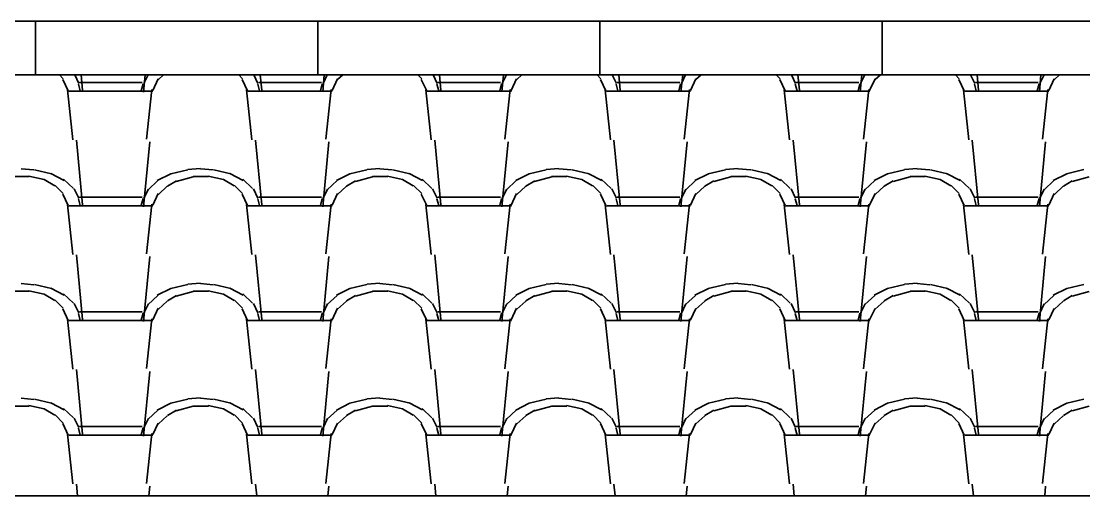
# Model space of a CAD drawing. Header units: millimetres. Extents: x -80011 to -57758, y -11017 to -3441.
# Drawn here: x -62472 to -60891, y -7942 to -7236 of the extents above; entities that cross this region are included whole.
import ezdxf

# ---------------------------------------------------------------- set-up
doc = ezdxf.new("R2010")
doc.units = ezdxf.units.MM
doc.layers.add('A-COB-___-___-EXI', color=250, linetype='Continuous', lineweight=35)

msp = doc.modelspace()

# ---------------------------------------------------------------- linework, layer by layer
at = {"layer": 'A-COB-___-___-EXI'}
for p, q in [((-62870.8, -7235.7), (-62450.8, -7235.7)), ((-62450.8, -7315.7), (-62450.8, -7235.7)), ((-62450.8, -7235.7), (-62030.8, -7235.7)), ((-62030.8, -7315.7), (-62030.8, -7235.7)), ((-62030.8, -7235.7), (-61610.8, -7235.7)), ((-61610.8, -7315.7), (-61610.8, -7235.7)), ((-61610.8, -7235.7), (-61190.8, -7235.7)), ((-61190.8, -7315.7), (-61190.8, -7235.7)), ((-61190.8, -7235.7), (-60770.8, -7235.7)), ((-59090.8, -7315.7), (-63470.5, -7315.7)), ((-63470.5, -7942), (-59332.8, -7942))]:
    msp.add_line(p, q, dxfattribs=at)
at = {"layer": 'A-COB-___-___-EXI', "linetype": 'Continuous'}
for p, q in [((-62415.2, -7315.7), (-62409.5, -7321.4)), ((-62392.6, -7315.7), (-62386.5, -7328.2)), ((-62382.9, -7315.7), (-62380.8, -7338.3)), ((-62290.2, -7341.1), (-62287.8, -7315.7)), ((-62289.6, -7328.5), (-62283.4, -7315.7)), ((-62283.3, -7315.9), (-62283.2, -7315.7)), ((-62276.2, -7338.6), (-62268.2, -7321.6)), ((-62268, -7322.6), (-62260.3, -7315.7)), ((-62148.5, -7315.7), (-62142.8, -7321.5)), ((-62125.9, -7315.7), (-62119.8, -7328.2)), ((-62116.3, -7315.7), (-62114.1, -7338.3)), ((-62023.5, -7341), (-62021.1, -7315.7)), ((-62022.9, -7328.5), (-62016.7, -7315.7)), ((-62016.6, -7315.9), (-62016.5, -7315.7)), ((-62009.5, -7338.6), (-62001.5, -7321.6)), ((-62001.3, -7322.6), (-61993.6, -7315.7)), ((-61881.9, -7315.7), (-61876.1, -7321.5)), ((-61859.2, -7315.7), (-61853.1, -7328.2)), ((-61849.6, -7315.7), (-61847.4, -7338.3)), ((-61756.9, -7341), (-61754.4, -7315.7)), ((-61756.2, -7328.5), (-61750, -7315.7)), ((-61749.9, -7315.9), (-61749.8, -7315.7)), ((-61742.8, -7338.6), (-61734.8, -7321.6)), ((-61734.6, -7322.6), (-61726.9, -7315.7)), ((-61615.2, -7315.7), (-61609.4, -7321.5)), ((-61592.5, -7315.7), (-61586.4, -7328.2)), ((-61582.9, -7315.7), (-61580.7, -7338.3)), ((-61490.2, -7341), (-61487.7, -7315.7)), ((-61489.5, -7328.5), (-61483.3, -7315.7)), ((-61483.2, -7315.9), (-61483.1, -7315.7)), ((-61476.1, -7338.7), (-61468.1, -7321.6)), ((-61467.9, -7322.6), (-61460.2, -7315.7)), ((-61348.5, -7315.7), (-61342.7, -7321.5)), ((-61325.8, -7315.7), (-61319.7, -7328.2)), ((-61316.2, -7315.7), (-61314, -7338.3)), ((-61223.5, -7341), (-61221.1, -7315.7)), ((-61222.8, -7328.5), (-61216.6, -7315.7)), ((-61216.6, -7315.9), (-61216.4, -7315.7)), ((-61209.4, -7338.7), (-61201.4, -7321.6)), ((-61201.2, -7322.6), (-61193.5, -7315.7)), ((-61081.8, -7315.7), (-61076, -7321.5)), ((-61059.1, -7315.7), (-61053, -7328.2)), ((-61049.6, -7315.7), (-61047.4, -7338.3)), ((-60956.8, -7341), (-60954.4, -7315.7)), ((-60956.1, -7328.6), (-60949.9, -7315.7)), ((-60949.9, -7315.9), (-60949.7, -7315.7)), ((-60942.7, -7338.7), (-60934.7, -7321.6)), ((-60934.5, -7322.6), (-60926.8, -7315.7)), ((-62410.1, -7322.3), (-62402.1, -7339.4)), ((-62386.9, -7329.2), (-62384.2, -7339.4)), ((-62385.4, -7326.9), (-62338.8, -7326.9)), ((-62338.8, -7326.9), (-62292.1, -7326.9)), ((-62293.4, -7339.1), (-62290.8, -7328.8)), ((-62285.6, -7411.3), (-62277.6, -7337.1)), ((-62143.4, -7322.3), (-62135.4, -7339.4)), ((-62120.2, -7329.2), (-62117.5, -7339.4)), ((-62118.7, -7326.9), (-62072.1, -7326.9)), ((-62072.1, -7326.9), (-62025.4, -7326.9)), ((-62026.7, -7339.1), (-62024.1, -7328.8)), ((-62018.9, -7411.4), (-62010.9, -7337.1)), ((-61876.7, -7322.3), (-61868.7, -7339.4)), ((-61853.5, -7329.2), (-61850.8, -7339.4)), ((-61852, -7326.9), (-61805.4, -7326.9)), ((-61805.4, -7326.9), (-61758.7, -7326.9)), ((-61760, -7339.1), (-61757.4, -7328.8)), ((-61752.2, -7411.4), (-61744.2, -7337.1)), ((-61610, -7322.3), (-61602, -7339.4)), ((-61586.8, -7329.2), (-61584.1, -7339.4)), ((-61585.3, -7326.9), (-61538.7, -7326.9)), ((-61538.7, -7326.9), (-61492, -7326.9)), ((-61493.3, -7339.1), (-61490.7, -7328.8)), ((-61485.5, -7411.4), (-61477.5, -7337.1)), ((-61343.3, -7322.3), (-61335.3, -7339.4)), ((-61320.1, -7329.2), (-61317.4, -7339.4)), ((-61318.6, -7326.9), (-61272, -7326.9)), ((-61272, -7326.9), (-61225.3, -7326.9)), ((-61226.6, -7339.1), (-61224, -7328.8)), ((-61218.7, -7411.4), (-61210.7, -7337.1)), ((-61076.6, -7322.3), (-61068.6, -7339.4)), ((-61053.4, -7329.2), (-61050.7, -7339.4)), ((-61051.9, -7326.9), (-61005.3, -7326.9)), ((-61005.3, -7326.9), (-60958.6, -7326.9)), ((-60959.9, -7339.1), (-60957.3, -7328.9)), ((-60952, -7411.4), (-60944, -7337.2)), ((-62403.4, -7337.9), (-62395.4, -7412.2)), ((-62401.4, -7339.7), (-62384.1, -7339.7)), ((-62384.3, -7339.7), (-62338.9, -7339.7)), ((-62338.9, -7339.7), (-62293.6, -7339.7)), ((-62293.4, -7339.7), (-62276.1, -7339.7)), ((-62136.7, -7337.9), (-62128.7, -7412.2)), ((-62134.7, -7339.7), (-62117.4, -7339.7)), ((-62117.6, -7339.7), (-62072.2, -7339.7)), ((-62072.2, -7339.7), (-62026.9, -7339.7)), ((-62026.7, -7339.7), (-62009.4, -7339.7)), ((-61870, -7337.9), (-61862, -7412.2)), ((-61868, -7339.7), (-61850.7, -7339.7)), ((-61850.9, -7339.7), (-61805.5, -7339.7)), ((-61805.5, -7339.7), (-61760.2, -7339.7)), ((-61760, -7339.7), (-61742.7, -7339.7)), ((-61603.2, -7337.9), (-61595.2, -7412.2)), ((-61601.3, -7339.7), (-61584, -7339.7)), ((-61584.2, -7339.7), (-61538.8, -7339.7)), ((-61538.8, -7339.7), (-61493.5, -7339.7)), ((-61493.3, -7339.7), (-61476, -7339.7)), ((-61336.5, -7337.9), (-61328.5, -7412.2)), ((-61334.6, -7339.7), (-61317.3, -7339.7)), ((-61317.5, -7339.7), (-61272.1, -7339.7)), ((-61272.1, -7339.7), (-61226.8, -7339.7)), ((-61226.6, -7339.7), (-61209.3, -7339.7)), ((-61069.8, -7338), (-61061.8, -7412.2)), ((-61067.9, -7339.7), (-61050.6, -7339.7)), ((-61050.8, -7339.7), (-61005.4, -7339.7)), ((-61005.4, -7339.7), (-60960.1, -7339.7)), ((-60959.9, -7339.7), (-60942.6, -7339.7)), ((-62390.1, -7412.6), (-62380.8, -7509)), ((-62290.2, -7511.8), (-62280.9, -7415.3)), ((-62123.4, -7412.6), (-62114.1, -7509)), ((-62023.5, -7511.8), (-62014.2, -7415.3)), ((-61856.7, -7412.6), (-61847.4, -7509)), ((-61756.9, -7511.8), (-61747.5, -7415.3)), ((-61590.1, -7412.6), (-61580.7, -7509)), ((-61490.2, -7511.8), (-61480.9, -7415.3)), ((-61323.4, -7412.6), (-61314, -7509.1)), ((-61223.5, -7511.8), (-61214.2, -7415.3)), ((-61056.7, -7412.6), (-61047.4, -7509.1)), ((-60956.8, -7511.7), (-60947.5, -7415.3)), ((-62472, -7455.4), (-62453.3, -7457.1)), ((-62452.3, -7456.7), (-62426.9, -7462.6)), ((-62428.3, -7462.4), (-62408.3, -7472.7)), ((-62269.6, -7472.9), (-62249.6, -7462.7)), ((-62249.7, -7462.6), (-62224.3, -7456.7)), ((-62224.2, -7456.4), (-62205.6, -7454.7)), ((-62205.3, -7455.4), (-62186.6, -7457.1)), ((-62185.6, -7456.7), (-62160.3, -7462.6)), ((-62161.6, -7462.4), (-62141.6, -7472.7)), ((-62002.9, -7472.9), (-61982.9, -7462.7)), ((-61983, -7462.6), (-61957.6, -7456.7)), ((-61957.5, -7456.4), (-61938.9, -7454.7)), ((-61938.6, -7455.4), (-61919.9, -7457.1)), ((-61918.9, -7456.7), (-61893.6, -7462.6)), ((-61894.9, -7462.4), (-61874.9, -7472.7)), ((-61736.2, -7472.9), (-61716.2, -7462.7)), ((-61716.3, -7462.6), (-61690.9, -7456.7)), ((-61690.8, -7456.4), (-61672.2, -7454.7)), ((-61671.9, -7455.4), (-61653.2, -7457.1)), ((-61652.2, -7456.7), (-61626.9, -7462.6)), ((-61628.2, -7462.4), (-61608.2, -7472.7)), ((-61469.5, -7472.9), (-61449.5, -7462.7)), ((-61449.6, -7462.6), (-61424.2, -7456.7)), ((-61424.1, -7456.4), (-61405.5, -7454.7)), ((-61405.2, -7455.4), (-61386.5, -7457.1)), ((-61385.5, -7456.7), (-61360.2, -7462.6)), ((-61361.5, -7462.4), (-61341.5, -7472.7)), ((-61202.8, -7472.9), (-61182.8, -7462.7)), ((-61182.9, -7462.6), (-61157.5, -7456.7)), ((-61157.4, -7456.4), (-61138.8, -7454.7)), ((-61138.5, -7455.4), (-61119.8, -7457.1)), ((-61118.8, -7456.7), (-61093.5, -7462.6)), ((-61094.8, -7462.4), (-61074.8, -7472.7)), ((-60936.1, -7472.9), (-60916.1, -7462.7)), ((-60916.2, -7462.6), (-60890.8, -7456.6)), ((-62482.8, -7466.9), (-62460.1, -7466.9)), ((-62460.6, -7466.2), (-62437.9, -7471.3)), ((-62438, -7471.3), (-62422, -7480.6)), ((-62409, -7470.8), (-62394.4, -7484.5)), ((-62283.3, -7486.6), (-62268.7, -7472.9)), ((-62254.6, -7481), (-62241.2, -7473.3)), ((-62241.4, -7474.2), (-62216, -7467.3)), ((-62216.1, -7466.9), (-62193.4, -7466.9)), ((-62193.9, -7466.2), (-62171.2, -7471.3)), ((-62171.3, -7471.3), (-62155.3, -7480.7)), ((-62142.3, -7470.8), (-62127.7, -7484.5)), ((-62016.6, -7486.6), (-62002, -7472.9)), ((-61987.9, -7481), (-61974.5, -7473.3)), ((-61974.7, -7474.2), (-61949.3, -7467.3)), ((-61949.4, -7466.9), (-61926.7, -7466.9)), ((-61927.2, -7466.2), (-61904.5, -7471.3)), ((-61904.6, -7471.3), (-61888.6, -7480.7)), ((-61875.6, -7470.8), (-61861, -7484.5)), ((-61749.9, -7486.6), (-61735.3, -7472.9)), ((-61721.2, -7481), (-61707.8, -7473.3)), ((-61708, -7474.2), (-61682.6, -7467.3)), ((-61682.7, -7466.9), (-61660, -7466.9)), ((-61660.5, -7466.2), (-61637.8, -7471.3)), ((-61637.9, -7471.3), (-61621.9, -7480.7)), ((-61608.9, -7470.9), (-61594.3, -7484.5)), ((-61483.2, -7486.6), (-61468.6, -7472.9)), ((-61454.5, -7481), (-61441.2, -7473.3)), ((-61441.3, -7474.2), (-61415.9, -7467.3)), ((-61416, -7466.9), (-61393.3, -7466.9)), ((-61393.8, -7466.2), (-61371.1, -7471.3)), ((-61371.2, -7471.3), (-61355.2, -7480.7)), ((-61342.2, -7470.9), (-61327.5, -7484.5)), ((-61216.6, -7486.6), (-61201.9, -7472.9)), ((-61187.8, -7481), (-61174.5, -7473.3)), ((-61174.6, -7474.2), (-61149.2, -7467.3)), ((-61149.3, -7466.9), (-61126.6, -7466.9)), ((-61127.1, -7466.2), (-61104.4, -7471.3)), ((-61104.5, -7471.3), (-61088.5, -7480.7)), ((-61075.5, -7470.9), (-61060.8, -7484.5)), ((-60949.9, -7486.6), (-60935.2, -7472.9)), ((-60921.1, -7481), (-60907.8, -7473.3)), ((-60907.9, -7474.2), (-60882.5, -7467.3)), ((-62421.5, -7480.2), (-62409.5, -7492.2)), ((-62410.1, -7493), (-62402.1, -7510.1)), ((-62393.2, -7485.2), (-62386.5, -7498.9)), ((-62289.6, -7499.3), (-62282.9, -7485.6)), ((-62276.2, -7509.4), (-62268.2, -7492.3)), ((-62268, -7493.4), (-62254.7, -7481.4)), ((-62154.8, -7480.2), (-62142.8, -7492.2)), ((-62143.4, -7493), (-62135.4, -7510.1)), ((-62126.5, -7485.2), (-62119.8, -7498.9)), ((-62022.9, -7499.3), (-62016.2, -7485.6)), ((-62009.5, -7509.4), (-62001.5, -7492.3)), ((-62001.3, -7493.4), (-61988, -7481.4)), ((-61888.1, -7480.2), (-61876.1, -7492.2)), ((-61876.7, -7493.1), (-61868.7, -7510.1)), ((-61859.8, -7485.2), (-61853.1, -7498.9)), ((-61756.2, -7499.3), (-61749.6, -7485.6)), ((-61742.8, -7509.4), (-61734.8, -7492.3)), ((-61734.6, -7493.4), (-61721.3, -7481.4)), ((-61621.4, -7480.3), (-61609.4, -7492.2)), ((-61610, -7493.1), (-61602, -7510.1)), ((-61593.1, -7485.3), (-61586.4, -7498.9)), ((-61489.5, -7499.3), (-61482.9, -7485.6)), ((-61476.1, -7509.4), (-61468.1, -7492.3)), ((-61467.9, -7493.4), (-61454.6, -7481.4)), ((-61354.7, -7480.3), (-61342.7, -7492.2)), ((-61343.3, -7493.1), (-61335.3, -7510.1)), ((-61326.4, -7485.3), (-61319.7, -7498.9)), ((-61222.8, -7499.3), (-61216.2, -7485.6)), ((-61209.4, -7509.4), (-61201.4, -7492.3)), ((-61201.2, -7493.4), (-61187.9, -7481.4)), ((-61088, -7480.3), (-61076, -7492.2)), ((-61076.6, -7493.1), (-61068.6, -7510.1)), ((-61059.7, -7485.3), (-61053, -7498.9)), ((-60956.2, -7499.3), (-60949.5, -7485.6)), ((-60942.7, -7509.4), (-60934.7, -7492.3)), ((-60934.5, -7493.4), (-60921.2, -7481.4)), ((-62403.4, -7508.6), (-62395.4, -7582.9)), ((-62401.4, -7510.4), (-62384.1, -7510.4)), ((-62386.9, -7499.9), (-62384.2, -7510.2)), ((-62385.4, -7497.6), (-62338.8, -7497.6)), ((-62384.3, -7510.4), (-62338.9, -7510.4)), ((-62338.9, -7510.4), (-62293.6, -7510.4)), ((-62338.8, -7497.6), (-62292.1, -7497.6)), ((-62293.4, -7509.8), (-62290.8, -7499.6)), ((-62293.4, -7510.4), (-62276.1, -7510.4)), ((-62285.6, -7582.1), (-62277.6, -7507.8)), ((-62136.7, -7508.6), (-62128.7, -7582.9)), ((-62134.7, -7510.4), (-62117.4, -7510.4)), ((-62120.2, -7499.9), (-62117.5, -7510.2)), ((-62118.7, -7497.6), (-62072.1, -7497.6)), ((-62117.6, -7510.4), (-62072.2, -7510.4)), ((-62072.2, -7510.4), (-62026.9, -7510.4)), ((-62072.1, -7497.6), (-62025.4, -7497.6)), ((-62026.7, -7509.8), (-62024.1, -7499.6)), ((-62026.7, -7510.4), (-62009.4, -7510.4)), ((-62018.9, -7582.1), (-62010.9, -7507.8)), ((-61870, -7508.7), (-61862, -7582.9)), ((-61868, -7510.4), (-61850.7, -7510.4)), ((-61853.5, -7499.9), (-61850.8, -7510.2)), ((-61852, -7497.6), (-61805.4, -7497.6)), ((-61850.9, -7510.4), (-61805.5, -7510.4)), ((-61805.5, -7510.4), (-61760.2, -7510.4)), ((-61805.4, -7497.6), (-61758.7, -7497.6)), ((-61760, -7509.8), (-61757.4, -7499.6)), ((-61760, -7510.4), (-61742.7, -7510.4)), ((-61752.2, -7582.1), (-61744.2, -7507.8)), ((-61603.2, -7508.7), (-61595.2, -7582.9)), ((-61601.3, -7510.4), (-61584, -7510.4)), ((-61586.8, -7499.9), (-61584.1, -7510.2)), ((-61585.3, -7497.6), (-61538.7, -7497.6)), ((-61584.2, -7510.4), (-61538.8, -7510.4)), ((-61538.8, -7510.4), (-61493.5, -7510.4)), ((-61538.7, -7497.6), (-61492, -7497.6)), ((-61493.3, -7509.8), (-61490.7, -7499.6)), ((-61493.3, -7510.4), (-61476, -7510.4)), ((-61485.5, -7582.1), (-61477.5, -7507.9)), ((-61336.5, -7508.7), (-61328.5, -7583)), ((-61334.6, -7510.4), (-61317.3, -7510.4)), ((-61320.1, -7499.9), (-61317.4, -7510.2)), ((-61318.6, -7497.6), (-61272, -7497.6)), ((-61317.5, -7510.4), (-61272.1, -7510.4)), ((-61272.1, -7510.4), (-61226.8, -7510.4)), ((-61272, -7497.6), (-61225.3, -7497.6)), ((-61226.6, -7509.8), (-61224, -7499.6)), ((-61226.6, -7510.4), (-61209.3, -7510.4)), ((-61218.7, -7582.1), (-61210.7, -7507.9)), ((-61069.8, -7508.7), (-61061.8, -7583)), ((-61067.9, -7510.4), (-61050.6, -7510.4)), ((-61053.4, -7499.9), (-61050.7, -7510.2)), ((-61051.9, -7497.6), (-61005.3, -7497.6)), ((-61050.8, -7510.4), (-61005.4, -7510.4)), ((-61005.4, -7510.4), (-60960.1, -7510.4)), ((-61005.3, -7497.6), (-60958.6, -7497.6)), ((-60959.9, -7509.8), (-60957.3, -7499.6)), ((-60959.9, -7510.4), (-60942.6, -7510.4)), ((-60952, -7582.2), (-60944, -7507.9)), ((-62390.1, -7583.3), (-62380.8, -7679.8)), ((-62290.2, -7682.5), (-62280.9, -7586.1)), ((-62123.4, -7583.3), (-62114.1, -7679.8)), ((-62023.5, -7682.5), (-62014.2, -7586.1)), ((-61856.7, -7583.3), (-61847.4, -7679.8)), ((-61756.9, -7682.5), (-61747.5, -7586)), ((-61590.1, -7583.3), (-61580.7, -7679.8)), ((-61490.2, -7682.5), (-61480.9, -7586)), ((-61323.4, -7583.3), (-61314, -7679.8)), ((-61223.5, -7682.5), (-61214.2, -7586)), ((-61056.7, -7583.3), (-61047.4, -7679.8)), ((-60956.8, -7682.5), (-60947.5, -7586)), ((-62482.8, -7637.6), (-62460.1, -7637.6)), ((-62472, -7626.2), (-62453.3, -7627.9)), ((-62460.6, -7636.9), (-62437.9, -7642)), ((-62452.3, -7627.4), (-62426.9, -7633.4)), ((-62428.3, -7633.2), (-62408.3, -7643.4)), ((-62269.6, -7643.6), (-62249.6, -7633.4)), ((-62249.7, -7633.4), (-62224.3, -7627.4)), ((-62224.2, -7627.1), (-62205.6, -7625.4)), ((-62216.1, -7637.6), (-62193.4, -7637.6)), ((-62205.3, -7626.2), (-62186.6, -7627.9)), ((-62193.9, -7636.9), (-62171.2, -7642)), ((-62185.6, -7627.4), (-62160.2, -7633.4)), ((-62161.6, -7633.2), (-62141.6, -7643.4)), ((-62002.9, -7643.6), (-61982.9, -7633.4)), ((-61983, -7633.4), (-61957.6, -7627.4)), ((-61957.5, -7627.1), (-61938.9, -7625.4)), ((-61949.4, -7637.6), (-61926.7, -7637.6)), ((-61938.6, -7626.2), (-61919.9, -7627.9)), ((-61927.2, -7636.9), (-61904.5, -7642)), ((-61918.9, -7627.4), (-61893.5, -7633.4)), ((-61894.9, -7633.2), (-61874.9, -7643.4)), ((-61736.2, -7643.6), (-61716.2, -7633.4)), ((-61716.3, -7633.4), (-61690.9, -7627.4)), ((-61690.8, -7627.1), (-61672.2, -7625.4)), ((-61682.7, -7637.6), (-61660, -7637.6)), ((-61671.9, -7626.2), (-61653.2, -7627.9)), ((-61660.5, -7636.9), (-61637.8, -7642)), ((-61652.2, -7627.4), (-61626.9, -7633.4)), ((-61628.2, -7633.2), (-61608.2, -7643.4)), ((-61469.5, -7643.6), (-61449.5, -7633.4)), ((-61449.6, -7633.4), (-61424.2, -7627.4)), ((-61424.1, -7627.1), (-61405.5, -7625.4)), ((-61416, -7637.6), (-61393.3, -7637.6)), ((-61405.2, -7626.2), (-61386.5, -7627.9)), ((-61393.8, -7636.9), (-61371.1, -7642)), ((-61385.5, -7627.4), (-61360.2, -7633.4)), ((-61361.5, -7633.2), (-61341.5, -7643.4)), ((-61202.8, -7643.6), (-61182.8, -7633.4)), ((-61182.8, -7633.4), (-61157.5, -7627.4)), ((-61157.4, -7627.1), (-61138.8, -7625.4)), ((-61149.3, -7637.6), (-61126.6, -7637.6)), ((-61138.5, -7626.2), (-61119.8, -7627.9)), ((-61127.1, -7636.9), (-61104.4, -7642)), ((-61118.8, -7627.4), (-61093.5, -7633.4)), ((-61094.8, -7633.2), (-61074.8, -7643.4)), ((-60936.1, -7643.6), (-60916.1, -7633.4)), ((-60916.1, -7633.4), (-60890.8, -7627.4)), ((-62438, -7642), (-62422, -7651.4)), ((-62421.5, -7651), (-62409.5, -7662.9)), ((-62409, -7641.6), (-62394.4, -7655.2)), ((-62283.3, -7657.3), (-62268.7, -7643.7)), ((-62268, -7664.1), (-62254.7, -7652.2)), ((-62254.6, -7651.7), (-62241.2, -7644)), ((-62241.4, -7644.9), (-62216, -7638.1)), ((-62171.3, -7642), (-62155.3, -7651.4)), ((-62154.8, -7651), (-62142.8, -7662.9)), ((-62142.3, -7641.6), (-62127.7, -7655.2)), ((-62016.6, -7657.3), (-62002, -7643.7)), ((-62001.3, -7664.1), (-61988, -7652.2)), ((-61987.9, -7651.7), (-61974.5, -7644.1)), ((-61974.7, -7644.9), (-61949.3, -7638.1)), ((-61904.6, -7642), (-61888.6, -7651.4)), ((-61888.1, -7651), (-61876.1, -7662.9)), ((-61875.6, -7641.6), (-61861, -7655.2)), ((-61749.9, -7657.3), (-61735.3, -7643.7)), ((-61734.6, -7664.1), (-61721.3, -7652.2)), ((-61721.2, -7651.7), (-61707.9, -7644.1)), ((-61708, -7644.9), (-61682.6, -7638.1)), ((-61637.9, -7642), (-61621.9, -7651.4)), ((-61621.4, -7651), (-61609.4, -7662.9)), ((-61608.9, -7641.6), (-61594.3, -7655.2)), ((-61483.3, -7657.3), (-61468.6, -7643.7)), ((-61467.9, -7664.1), (-61454.6, -7652.2)), ((-61454.5, -7651.7), (-61441.2, -7644.1)), ((-61441.3, -7644.9), (-61415.9, -7638.1)), ((-61371.2, -7642), (-61355.2, -7651.4)), ((-61354.7, -7651), (-61342.7, -7662.9)), ((-61342.2, -7641.6), (-61327.6, -7655.3)), ((-61216.6, -7657.3), (-61201.9, -7643.7)), ((-61201.2, -7664.1), (-61187.9, -7652.2)), ((-61187.8, -7651.7), (-61174.5, -7644.1)), ((-61174.6, -7644.9), (-61149.2, -7638.1)), ((-61104.5, -7642), (-61088.5, -7651.4)), ((-61088, -7651), (-61076, -7663)), ((-61075.5, -7641.6), (-61060.8, -7655.3)), ((-60949.9, -7657.3), (-60935.2, -7643.7)), ((-60934.5, -7664.1), (-60921.2, -7652.2)), ((-60921.1, -7651.7), (-60907.8, -7644.1)), ((-60907.9, -7644.9), (-60882.5, -7638.1)), ((-62410.1, -7663.8), (-62402.1, -7680.9)), ((-62393.2, -7656), (-62386.5, -7669.6)), ((-62385.4, -7668.4), (-62338.8, -7668.4)), ((-62338.8, -7668.4), (-62292.1, -7668.4)), ((-62289.6, -7670), (-62282.9, -7656.3)), ((-62276.2, -7680.1), (-62268.2, -7663)), ((-62143.4, -7663.8), (-62135.4, -7680.9)), ((-62126.5, -7656), (-62119.8, -7669.6)), ((-62118.7, -7668.4), (-62072.1, -7668.4)), ((-62072.1, -7668.4), (-62025.4, -7668.4)), ((-62022.9, -7670), (-62016.2, -7656.3)), ((-62009.5, -7680.1), (-62001.5, -7663)), ((-61876.7, -7663.8), (-61868.7, -7680.9)), ((-61859.8, -7656), (-61853.1, -7669.6)), ((-61852, -7668.4), (-61805.4, -7668.4)), ((-61805.4, -7668.4), (-61758.7, -7668.4)), ((-61756.2, -7670), (-61749.6, -7656.4)), ((-61742.8, -7680.1), (-61734.8, -7663)), ((-61610, -7663.8), (-61602, -7680.9)), ((-61593.1, -7656), (-61586.4, -7669.6)), ((-61585.3, -7668.4), (-61538.7, -7668.4)), ((-61538.7, -7668.4), (-61492, -7668.4)), ((-61489.5, -7670), (-61482.9, -7656.4)), ((-61476.1, -7680.1), (-61468.1, -7663.1)), ((-61343.3, -7663.8), (-61335.3, -7680.9)), ((-61326.4, -7656), (-61319.7, -7669.7)), ((-61318.6, -7668.4), (-61272, -7668.4)), ((-61272, -7668.4), (-61225.3, -7668.4)), ((-61222.8, -7670), (-61216.2, -7656.4)), ((-61209.4, -7680.1), (-61201.4, -7663.1)), ((-61076.6, -7663.8), (-61068.6, -7680.9)), ((-61059.7, -7656), (-61053, -7669.7)), ((-61051.9, -7668.4), (-61005.3, -7668.4)), ((-61005.3, -7668.4), (-60958.6, -7668.4)), ((-60956.2, -7670), (-60949.5, -7656.4)), ((-60942.7, -7680.1), (-60934.7, -7663.1)), ((-62403.4, -7679.4), (-62395.4, -7753.6)), ((-62401.4, -7681.2), (-62384.1, -7681.2)), ((-62386.9, -7670.6), (-62384.2, -7680.9)), ((-62384.3, -7681.2), (-62338.9, -7681.2)), ((-62338.9, -7681.2), (-62293.6, -7681.2)), ((-62293.4, -7680.5), (-62290.8, -7670.3)), ((-62293.4, -7681.2), (-62276.1, -7681.2)), ((-62285.6, -7752.8), (-62277.6, -7678.5)), ((-62136.7, -7679.4), (-62128.7, -7753.7)), ((-62134.7, -7681.2), (-62117.4, -7681.2)), ((-62120.2, -7670.7), (-62117.5, -7680.9)), ((-62117.6, -7681.2), (-62072.2, -7681.2)), ((-62072.2, -7681.2), (-62026.9, -7681.2)), ((-62026.7, -7680.6), (-62024.1, -7670.3)), ((-62026.7, -7681.2), (-62009.4, -7681.2)), ((-62018.9, -7752.8), (-62010.9, -7678.6)), ((-61870, -7679.4), (-61862, -7753.7)), ((-61868, -7681.2), (-61850.7, -7681.2)), ((-61853.5, -7670.7), (-61850.8, -7680.9)), ((-61850.9, -7681.2), (-61805.5, -7681.2)), ((-61805.5, -7681.2), (-61760.2, -7681.2)), ((-61760, -7680.6), (-61757.4, -7670.3)), ((-61760, -7681.2), (-61742.7, -7681.2)), ((-61752.2, -7752.9), (-61744.2, -7678.6)), ((-61603.2, -7679.4), (-61595.2, -7753.7)), ((-61601.3, -7681.2), (-61584, -7681.2)), ((-61586.8, -7670.7), (-61584.1, -7680.9)), ((-61584.2, -7681.2), (-61538.8, -7681.2)), ((-61538.8, -7681.2), (-61493.5, -7681.2)), ((-61493.3, -7680.6), (-61490.7, -7670.3)), ((-61493.3, -7681.2), (-61476, -7681.2)), ((-61485.5, -7752.9), (-61477.5, -7678.6)), ((-61336.5, -7679.4), (-61328.5, -7753.7)), ((-61334.6, -7681.2), (-61317.3, -7681.2)), ((-61320.1, -7670.7), (-61317.4, -7680.9)), ((-61317.5, -7681.2), (-61272.1, -7681.2)), ((-61272.1, -7681.2), (-61226.8, -7681.2)), ((-61226.6, -7680.6), (-61224, -7670.3)), ((-61226.6, -7681.2), (-61209.3, -7681.2)), ((-61218.7, -7752.9), (-61210.7, -7678.6)), ((-61069.8, -7679.4), (-61061.8, -7753.7)), ((-61067.9, -7681.2), (-61050.6, -7681.2)), ((-61053.4, -7670.7), (-61050.7, -7680.9)), ((-61050.8, -7681.2), (-61005.4, -7681.2)), ((-61005.4, -7681.2), (-60960.1, -7681.2)), ((-60959.9, -7680.6), (-60957.3, -7670.3)), ((-60959.9, -7681.2), (-60942.6, -7681.2)), ((-60952, -7752.9), (-60944, -7678.6)), ((-62390.1, -7754), (-62380.8, -7850.5)), ((-62290.2, -7853.3), (-62280.9, -7756.8)), ((-62123.4, -7754), (-62114.1, -7850.5)), ((-62023.5, -7853.3), (-62014.2, -7756.8)), ((-61856.7, -7754), (-61847.4, -7850.5)), ((-61756.9, -7853.2), (-61747.5, -7756.8)), ((-61590.1, -7754.1), (-61580.7, -7850.5)), ((-61490.2, -7853.2), (-61480.9, -7756.8)), ((-61323.4, -7754.1), (-61314, -7850.5)), ((-61223.5, -7853.2), (-61214.2, -7756.8)), ((-61056.7, -7754.1), (-61047.4, -7850.5)), ((-60956.8, -7853.2), (-60947.5, -7756.8)), ((-62482.8, -7808.4), (-62460.1, -7808.4)), ((-62472, -7796.9), (-62453.3, -7798.6)), ((-62460.6, -7807.6), (-62437.9, -7812.7)), ((-62452.3, -7798.1), (-62426.9, -7804.1)), ((-62428.3, -7803.9), (-62408.3, -7814.2)), ((-62269.6, -7814.4), (-62249.6, -7804.1)), ((-62249.7, -7804.1), (-62224.3, -7798.1)), ((-62241.4, -7815.6), (-62216, -7808.8)), ((-62224.2, -7797.9), (-62205.6, -7796.1)), ((-62216.1, -7808.4), (-62193.4, -7808.4)), ((-62205.3, -7796.9), (-62186.6, -7798.6)), ((-62193.9, -7807.6), (-62171.2, -7812.7)), ((-62185.6, -7798.1), (-62160.2, -7804.1)), ((-62161.6, -7803.9), (-62141.6, -7814.2)), ((-62002.9, -7814.4), (-61982.9, -7804.1)), ((-61982.9, -7804.1), (-61957.6, -7798.1)), ((-61974.7, -7815.6), (-61949.3, -7808.8)), ((-61957.5, -7797.9), (-61938.9, -7796.1)), ((-61949.4, -7808.4), (-61926.7, -7808.4)), ((-61938.6, -7796.9), (-61919.9, -7798.6)), ((-61927.2, -7807.6), (-61904.5, -7812.8)), ((-61918.9, -7798.1), (-61893.5, -7804.1)), ((-61894.9, -7803.9), (-61874.9, -7814.2)), ((-61736.2, -7814.4), (-61716.2, -7804.1)), ((-61716.2, -7804.1), (-61690.9, -7798.1)), ((-61708, -7815.6), (-61682.6, -7808.8)), ((-61690.8, -7797.9), (-61672.2, -7796.1)), ((-61682.7, -7808.4), (-61660, -7808.4)), ((-61671.9, -7796.9), (-61653.2, -7798.6)), ((-61660.5, -7807.6), (-61637.8, -7812.8)), ((-61652.2, -7798.1), (-61626.8, -7804.1)), ((-61628.2, -7803.9), (-61608.2, -7814.2)), ((-61469.5, -7814.4), (-61449.5, -7804.1)), ((-61449.5, -7804.1), (-61424.2, -7798.1)), ((-61441.3, -7815.6), (-61415.9, -7808.8)), ((-61424.1, -7797.9), (-61405.5, -7796.2)), ((-61416, -7808.4), (-61393.3, -7808.4)), ((-61405.2, -7796.9), (-61386.5, -7798.6)), ((-61393.8, -7807.6), (-61371.1, -7812.8)), ((-61385.5, -7798.1), (-61360.1, -7804.1)), ((-61361.5, -7803.9), (-61341.5, -7814.2)), ((-61202.8, -7814.4), (-61182.8, -7804.1)), ((-61182.8, -7804.1), (-61157.5, -7798.1)), ((-61174.6, -7815.6), (-61149.2, -7808.8)), ((-61157.4, -7797.9), (-61138.8, -7796.2)), ((-61149.3, -7808.4), (-61126.6, -7808.4)), ((-61138.5, -7796.9), (-61119.8, -7798.6)), ((-61127.1, -7807.6), (-61104.4, -7812.8)), ((-61118.8, -7798.1), (-61093.4, -7804.1)), ((-61094.8, -7803.9), (-61074.8, -7814.2)), ((-60936.1, -7814.4), (-60916.1, -7804.1)), ((-60916.1, -7804.1), (-60890.8, -7798.1)), ((-60907.9, -7815.6), (-60882.5, -7808.8)), ((-62438, -7812.7), (-62422, -7822.1)), ((-62421.5, -7821.7), (-62409.5, -7833.7)), ((-62409, -7812.3), (-62394.4, -7825.9)), ((-62393.2, -7826.7), (-62386.5, -7840.4)), ((-62289.6, -7840.7), (-62282.9, -7827.1)), ((-62283.3, -7828.1), (-62268.7, -7814.4)), ((-62268, -7834.8), (-62254.7, -7822.9)), ((-62254.6, -7822.5), (-62241.2, -7814.8)), ((-62171.3, -7812.7), (-62155.3, -7822.1)), ((-62154.8, -7821.7), (-62142.8, -7833.7)), ((-62142.3, -7812.3), (-62127.7, -7826)), ((-62126.5, -7826.7), (-62119.8, -7840.4)), ((-62022.9, -7840.7), (-62016.3, -7827.1)), ((-62016.6, -7828.1), (-62002, -7814.4)), ((-62001.3, -7834.8), (-61988, -7822.9)), ((-61987.9, -7822.5), (-61974.6, -7814.8)), ((-61904.6, -7812.7), (-61888.6, -7822.1)), ((-61888.1, -7821.7), (-61876.1, -7833.7)), ((-61875.6, -7812.3), (-61861, -7826)), ((-61859.8, -7826.7), (-61853.1, -7840.4)), ((-61756.2, -7840.8), (-61749.6, -7827.1)), ((-61750, -7828.1), (-61735.3, -7814.4)), ((-61734.6, -7834.8), (-61721.3, -7822.9)), ((-61721.2, -7822.5), (-61707.9, -7814.8)), ((-61637.9, -7812.7), (-61621.9, -7822.1)), ((-61621.4, -7821.7), (-61609.4, -7833.7)), ((-61608.9, -7812.3), (-61594.3, -7826)), ((-61593.1, -7826.7), (-61586.4, -7840.4)), ((-61489.5, -7840.8), (-61482.9, -7827.1)), ((-61483.3, -7828.1), (-61468.6, -7814.4)), ((-61467.9, -7834.8), (-61454.6, -7822.9)), ((-61454.5, -7822.5), (-61441.2, -7814.8)), ((-61371.2, -7812.7), (-61355.2, -7822.1)), ((-61354.7, -7821.7), (-61342.7, -7833.7)), ((-61342.2, -7812.3), (-61327.6, -7826)), ((-61326.4, -7826.7), (-61319.7, -7840.4)), ((-61222.8, -7840.8), (-61216.2, -7827.1)), ((-61216.6, -7828.1), (-61201.9, -7814.4)), ((-61201.2, -7834.8), (-61187.9, -7822.9)), ((-61187.8, -7822.5), (-61174.5, -7814.8)), ((-61104.5, -7812.7), (-61088.5, -7822.1)), ((-61088, -7821.7), (-61076, -7833.7)), ((-61075.5, -7812.3), (-61060.9, -7826)), ((-61059.7, -7826.7), (-61053, -7840.4)), ((-60956.2, -7840.8), (-60949.5, -7827.1)), ((-60949.9, -7828.1), (-60935.2, -7814.4)), ((-60934.5, -7834.8), (-60921.2, -7822.9)), ((-60921.1, -7822.5), (-60907.8, -7814.8)), ((-62410.1, -7834.5), (-62402.1, -7851.6)), ((-62386.9, -7841.4), (-62384.2, -7851.6)), ((-62385.4, -7839.1), (-62338.8, -7839.1)), ((-62338.8, -7839.1), (-62292.1, -7839.1)), ((-62293.4, -7851.3), (-62290.8, -7841)), ((-62276.2, -7850.8), (-62268.2, -7833.8)), ((-62143.4, -7834.5), (-62135.4, -7851.6)), ((-62120.2, -7841.4), (-62117.5, -7851.6)), ((-62118.7, -7839.1), (-62072.1, -7839.1)), ((-62072.1, -7839.1), (-62025.4, -7839.1)), ((-62026.7, -7851.3), (-62024.1, -7841)), ((-62009.5, -7850.9), (-62001.5, -7833.8)), ((-61876.7, -7834.5), (-61868.7, -7851.6)), ((-61853.5, -7841.4), (-61850.8, -7851.6)), ((-61852, -7839.1), (-61805.4, -7839.1)), ((-61805.4, -7839.1), (-61758.7, -7839.1)), ((-61760, -7851.3), (-61757.4, -7841.1)), ((-61742.8, -7850.9), (-61734.8, -7833.8)), ((-61610, -7834.5), (-61602, -7851.6)), ((-61586.8, -7841.4), (-61584.1, -7851.6)), ((-61585.3, -7839.1), (-61538.7, -7839.1)), ((-61538.7, -7839.1), (-61492, -7839.1)), ((-61493.3, -7851.3), (-61490.7, -7841.1)), ((-61476.1, -7850.9), (-61468.1, -7833.8)), ((-61343.3, -7834.5), (-61335.3, -7851.6)), ((-61320.1, -7841.4), (-61317.4, -7851.6)), ((-61318.6, -7839.1), (-61272, -7839.1)), ((-61272, -7839.1), (-61225.3, -7839.1)), ((-61226.6, -7851.3), (-61224, -7841.1)), ((-61209.4, -7850.9), (-61201.4, -7833.8)), ((-61076.6, -7834.5), (-61068.6, -7851.6)), ((-61053.4, -7841.4), (-61050.7, -7851.6)), ((-61051.9, -7839.1), (-61005.3, -7839.1)), ((-61005.3, -7839.1), (-60958.6, -7839.1)), ((-60959.9, -7851.3), (-60957.3, -7841.1)), ((-60942.7, -7850.9), (-60934.7, -7833.8)), ((-62403.4, -7850.1), (-62395.4, -7924.4)), ((-62401.4, -7851.9), (-62384.1, -7851.9)), ((-62384.3, -7851.9), (-62338.9, -7851.9)), ((-62338.9, -7851.9), (-62293.6, -7851.9)), ((-62293.4, -7851.9), (-62276.1, -7851.9)), ((-62285.6, -7923.6), (-62277.6, -7849.3)), ((-62136.7, -7850.1), (-62128.7, -7924.4)), ((-62134.7, -7851.9), (-62117.4, -7851.9)), ((-62117.6, -7851.9), (-62072.2, -7851.9)), ((-62072.2, -7851.9), (-62026.9, -7851.9)), ((-62026.7, -7851.9), (-62009.4, -7851.9)), ((-62018.9, -7923.6), (-62010.9, -7849.3)), ((-61870, -7850.1), (-61862, -7924.4)), ((-61868, -7851.9), (-61850.7, -7851.9)), ((-61850.9, -7851.9), (-61805.5, -7851.9)), ((-61805.5, -7851.9), (-61760.2, -7851.9)), ((-61760, -7851.9), (-61742.7, -7851.9)), ((-61752.2, -7923.6), (-61744.2, -7849.3)), ((-61603.2, -7850.1), (-61595.2, -7924.4)), ((-61601.3, -7851.9), (-61584, -7851.9)), ((-61584.2, -7851.9), (-61538.8, -7851.9)), ((-61538.8, -7851.9), (-61493.5, -7851.9)), ((-61493.3, -7851.9), (-61476, -7851.9)), ((-61485.5, -7923.6), (-61477.5, -7849.3)), ((-61336.5, -7850.2), (-61328.5, -7924.4)), ((-61334.6, -7851.9), (-61317.3, -7851.9)), ((-61317.5, -7851.9), (-61272.1, -7851.9)), ((-61272.1, -7851.9), (-61226.8, -7851.9)), ((-61226.6, -7851.9), (-61209.3, -7851.9)), ((-61218.7, -7923.6), (-61210.7, -7849.4)), ((-61069.8, -7850.2), (-61061.8, -7924.4)), ((-61067.9, -7851.9), (-61050.6, -7851.9)), ((-61050.8, -7851.9), (-61005.4, -7851.9)), ((-61005.4, -7851.9), (-60960.1, -7851.9)), ((-60959.9, -7851.9), (-60942.6, -7851.9)), ((-60952, -7923.6), (-60944, -7849.4)), ((-62390.1, -7924.8), (-62388.4, -7942)), ((-62282.3, -7942), (-62280.9, -7927.5)), ((-62123.4, -7924.8), (-62121.7, -7942)), ((-62015.6, -7942), (-62014.2, -7927.5)), ((-61856.7, -7924.8), (-61855.1, -7942)), ((-61748.9, -7942), (-61747.5, -7927.5)), ((-61590.1, -7924.8), (-61588.4, -7942)), ((-61482.3, -7942), (-61480.9, -7927.5)), ((-61323.4, -7924.8), (-61321.7, -7942)), ((-61215.6, -7942), (-61214.2, -7927.5)), ((-61056.7, -7924.8), (-61055, -7942)), ((-60948.9, -7942), (-60947.5, -7927.5))]:
    msp.add_line(p, q, dxfattribs=at)

doc.saveas('drawing.dxf')
